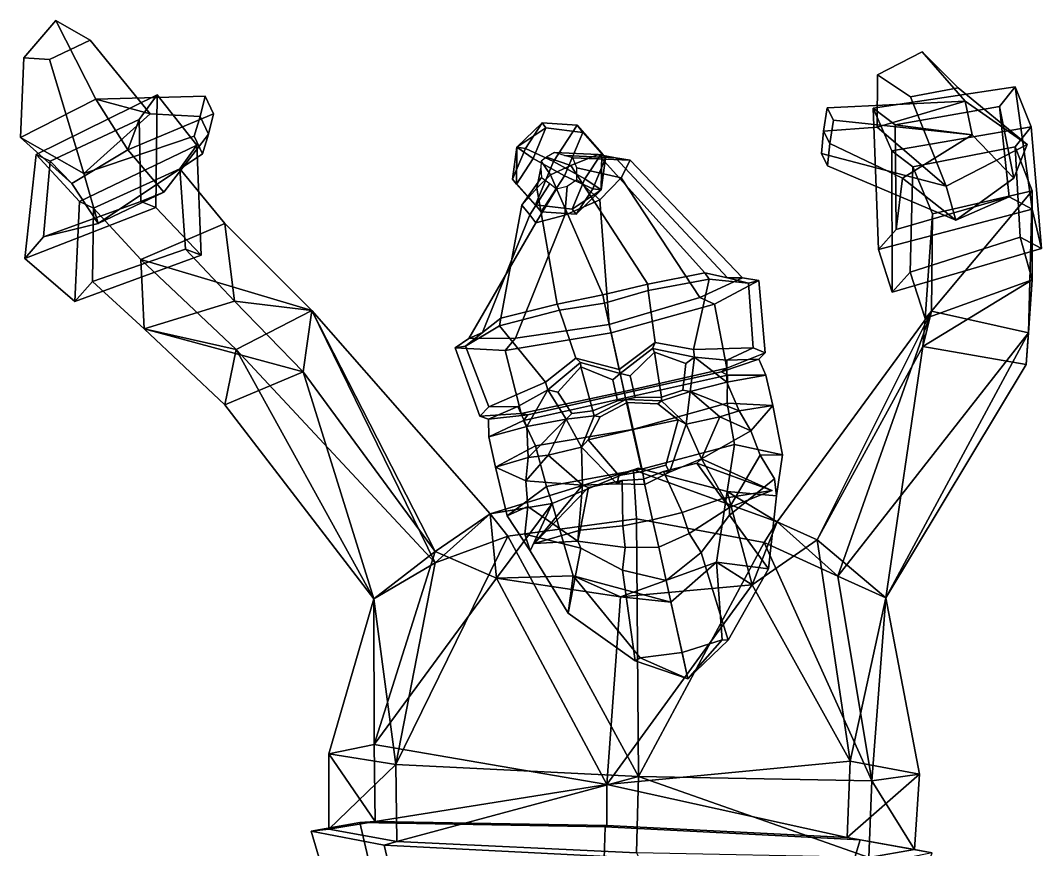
# Model space of a CAD drawing. Extents: x -264 to 172, y -159 to 373.
# Drawn here: x -264.4 to 172.2, y 18.6 to 373.2 of the extents above; entities that cross this region are included whole.
import ezdxf

# ---------------------------------------------------------------- set-up
doc = ezdxf.new("R2010")
doc.units = 0

msp = doc.modelspace()

# ---------------------------------------------------------------- linework, layer by layer
for p in [(56.815311, 172.140625, 96.495132), (-44.716862, 149.588806, 96.495132)]:
    msp.add_point(p)
for points in [[(-262.988861, 357.314117, 125.603943), (-249.267624, 373.249084, 131.37973), (-232.144897, 339.640686, 73.517166), (-264.43988, 323.231781, 76.209099)], [(-251.992416, 356.552887, 146.238831), (-234.571701, 364.801575, 144.60701), (-249.267624, 373.249084, 131.37973), (-262.988861, 357.314117, 125.603943)], [(-234.571701, 364.801575, 144.60701), (-208.974625, 333.31308, 107.807068), (-232.144897, 339.640686, 73.517166), (-249.267624, 373.249084, 131.37973)], [(-251.992416, 356.552887, 146.238831), (-237.3591, 307.7966, 99.682808), (-208.974625, 333.31308, 107.807068), (-234.571701, 364.801575, 144.60701)], [(102.054321, 349.963043, 149.418365), (121.112114, 359.822083, 148.043137), (139.511734, 338.75647, 84.888687), (101.887154, 327.550476, 99.432213)], [(116.250587, 340.503723, 158.538254), (136.565155, 344.440857, 147.624176), (121.112114, 359.822083, 148.043137), (102.054321, 349.963043, 149.418365)], [(136.565155, 344.440857, 147.624176), (166.064438, 320.187531, 101.308578), (139.511734, 338.75647, 84.888687), (121.112114, 359.822083, 148.043137)], [(-251.992416, 356.552887, 146.238831), (-262.988861, 357.314117, 125.603943), (-264.43988, 323.231781, 76.209099), (-237.3591, 307.7966, 99.682808)], [(116.250587, 340.503723, 158.538254), (102.054321, 349.963043, 149.418365), (101.887154, 327.550476, 99.432213), (131.423752, 302.317413, 103.127457)], [(-257.636536, 315.899017, 23.61549), (-206.020447, 341.419067, 47.043209), (-189.069839, 319.932007, 29.709803), (-239.110321, 295.858063, 4.849689)], [(-257.636536, 315.899017, 23.61549), (-251.766342, 313.001343, 32.937126), (-213.684708, 330.861298, 50.927044), (-206.020447, 341.419067, 47.043209)], [(-185.500916, 340.823547, 110.033852), (-181.897614, 333.285553, 100.151688), (-218.446304, 317.901825, 48.815952), (-232.144897, 339.640686, 73.517166)], [(-187.52124, 332.111023, 117.05526), (-185.500916, 340.823547, 110.033852), (-232.144897, 339.640686, 73.517166), (-208.974625, 333.31308, 107.807068)], [(-206.491623, 293.281311, 101.888901), (-206.020447, 341.419067, 47.043209), (-213.684708, 330.861298, 50.927044), (-213.020203, 295.86673, 92.235168)], [(-187.129791, 272.870789, 84.40197), (-189.069839, 319.932007, 29.709803), (-206.020447, 341.419067, 47.043209), (-206.491623, 293.281311, 101.888901)], [(-187.52124, 332.111023, 117.05526), (-184.029984, 324.561523, 107.117134), (-181.897614, 333.285553, 100.151688), (-185.500916, 340.823547, 110.033852)], [(160.975906, 344.870209, 57.646309), (167.740555, 327.713654, 30.134367), (108.236458, 317.42392, 22.717125), (100.218124, 335.664948, 48.259918)], [(160.975906, 344.870209, 57.646309), (100.218124, 335.664948, 48.259918), (109.675812, 328.644257, 55.08292), (154.282028, 336.503906, 61.512226)], [(116.250587, 340.503723, 158.538254), (131.423752, 302.317413, 103.127457), (166.064438, 320.187531, 101.308578), (136.565155, 344.440857, 147.624176)], [(168.166779, 292.559753, 94.554283), (160.975906, 344.870209, 57.646309), (154.282028, 336.503906, 61.512226), (158.349854, 297.747589, 88.841103)], [(172.233124, 275.74472, 65.086075), (167.740555, 327.713654, 30.134367), (160.975906, 344.870209, 57.646309), (168.166779, 292.559753, 94.554283)], [(-264.43988, 323.231781, 76.209099), (-232.144897, 339.640686, 73.517166), (-218.446304, 317.901825, 48.815952), (-242.485855, 303.465912, 48.531384)], [(78.919411, 325.953796, 95.290314), (101.887154, 327.550476, 99.432213), (139.511734, 338.75647, 84.888687), (80.558701, 335.934113, 90.094528)], [(80.558701, 335.934113, 90.094528), (139.511734, 338.75647, 84.888687), (142.557541, 324.347107, 54.985184), (83.219963, 330.615082, 78.601585)], [(160.31398, 305.757507, 69.293777), (154.282028, 336.503906, 61.512226), (109.675812, 328.644257, 55.08292), (142.557541, 324.347107, 54.985184)], [(135.591202, 287.863892, 73.393776), (158.349854, 297.747589, 88.841103), (154.282028, 336.503906, 61.512226), (160.31398, 305.757507, 69.293777)], [(166.064438, 320.187531, 101.308578), (160.31398, 305.757507, 69.293777), (142.557541, 324.347107, 54.985184), (139.511734, 338.75647, 84.888687)], [(-190.206268, 323.725647, 123.621613), (-187.52124, 332.111023, 117.05526), (-208.974625, 333.31308, 107.807068), (-237.3591, 307.7966, 99.682808)], [(-184.029984, 324.561523, 107.117134), (-203.168411, 299.810272, 72.697357), (-218.446304, 317.901825, 48.815952), (-181.897614, 333.285553, 100.151688)], [(-190.206268, 323.725647, 123.621613), (-186.602707, 316.16452, 113.705338), (-184.029984, 324.561523, 107.117134), (-187.52124, 332.111023, 117.05526)], [(78.919411, 325.953796, 95.290314), (80.558701, 335.934113, 90.094528), (83.219963, 330.615082, 78.601585), (81.70565, 320.627106, 83.809311)], [(108.33252, 256.972778, 62.155754), (102.522911, 275.266571, 89.152924), (100.218124, 335.664948, 48.259918), (108.236458, 317.42392, 22.717125)], [(102.522911, 275.266571, 89.152924), (109.999466, 283.773865, 85.380875), (109.675812, 328.644257, 55.08292), (100.218124, 335.664948, 48.259918)], [(-242.485855, 303.465912, 48.531384), (-218.446304, 317.901825, 48.815952), (-213.684708, 330.861298, 50.927044), (-251.766342, 313.001343, 32.937126)], [(-203.168411, 299.810272, 72.697357), (-213.020203, 295.86673, 92.235168), (-213.684708, 330.861298, 50.927044), (-218.446304, 317.901825, 48.815952)], [(-52.101082, 319.026398, -2.305613), (-41.367077, 329.441742, -9.602124), (-48.500427, 318.493011, -17.978239)], [(-39.689602, 327.297119, 5.075948), (-41.367077, 329.441742, -9.602124), (-52.101082, 319.026398, -2.305613)], [(-41.367077, 329.441742, -9.602124), (-26.364664, 328.399872, -14.613497), (-36.452724, 312.916077, -26.459038), (-48.500427, 318.493011, -17.978239)], [(-23.992344, 325.366913, 6.144511), (-26.364664, 328.399872, -14.613497), (-41.367077, 329.441742, -9.602124), (-39.689602, 327.297119, 5.075948)], [(-15.881995, 316.511169, -14.403965), (-23.015345, 305.562439, -22.780081), (-36.452724, 312.916077, -26.459038), (-26.364664, 328.399872, -14.613497)], [(-23.992344, 325.366913, 6.144511), (-14.204518, 314.366547, 0.274106), (-15.881995, 316.511169, -14.403965), (-26.364664, 328.399872, -14.613497)], [(78.067848, 316.338745, 100.531105), (131.423752, 302.317413, 103.127457), (101.887154, 327.550476, 99.432213), (78.919411, 325.953796, 95.290314)], [(81.70565, 320.627106, 83.809311), (83.219963, 330.615082, 78.601585), (142.557541, 324.347107, 54.985184), (112.781212, 305.757507, 58.12254)], [(167.740555, 327.713654, 30.134367), (160.977188, 319.203613, 34.077518), (117.214035, 310.664398, 29.255833), (108.236458, 317.42392, 22.717125)], [(112.781212, 305.757507, 58.12254), (142.557541, 324.347107, 54.985184), (109.675812, 328.644257, 55.08292), (109.999466, 283.773865, 85.380875)], [(172.233124, 275.74472, 65.086075), (163.135498, 280.537262, 59.801414), (160.977188, 319.203613, 34.077518), (167.740555, 327.713654, 30.134367)], [(-237.3591, 307.7966, 99.682808), (-264.43988, 323.231781, 76.209099), (-242.485855, 303.465912, 48.531384), (-231.138794, 286.388306, 69.620163)], [(-190.206268, 323.725647, 123.621613), (-237.3591, 307.7966, 99.682808), (-231.138794, 286.388306, 69.620163), (-186.602707, 316.16452, 113.705338)], [(-186.602707, 316.16452, 113.705338), (-231.138794, 286.388306, 69.620163), (-203.168411, 299.810272, 72.697357), (-184.029984, 324.561523, 107.117134)], [(-45.145466, 314.203766, 11.377964), (-39.689602, 327.297119, 5.075948), (-52.101082, 319.026398, -2.305613)], [(-31.708092, 306.850159, 15.05689), (-23.992344, 325.366913, 6.144511), (-39.689602, 327.297119, 5.075948), (-45.145466, 314.203766, 11.377964)], [(-31.708092, 306.850159, 15.05689), (-19.660383, 301.273193, 6.576122), (-14.204518, 314.366547, 0.274106), (-23.992344, 325.366913, 6.144511)], [(78.067848, 316.338745, 100.531105), (78.919411, 325.953796, 95.290314), (81.70565, 320.627106, 83.809311), (80.748405, 311.003418, 89.005577)], [(-239.110321, 295.858063, 4.849689), (-189.069839, 319.932007, 29.709803), (-196.341827, 309.836151, 33.482651), (-233.177307, 292.886078, 14.31959)], [(-187.129791, 272.870789, 84.40197), (-193.798126, 275.471497, 74.586464), (-196.341827, 309.836151, 33.482651), (-189.069839, 319.932007, 29.709803)], [(-52.278797, 303.255066, 3.00191), (-52.101082, 319.026398, -2.305613), (-53.956272, 305.399689, -11.676162)], [(-52.101082, 319.026398, -2.305613), (-48.500427, 318.493011, -17.978239), (-53.956272, 305.399689, -11.676162)], [(-45.145466, 314.203766, 11.377964), (-52.101082, 319.026398, -2.305613), (-52.278797, 303.255066, 3.00191)], [(80.748405, 311.003418, 89.005577), (81.70565, 320.627106, 83.809311), (112.781212, 305.757507, 58.12254), (135.591202, 287.863892, 73.393776)], [(160.977188, 319.203613, 34.077518), (168.278854, 300.336182, 4.157714), (125.636703, 290.575195, 0.398793), (117.214035, 310.664398, 29.255833)], [(131.423752, 302.317413, 103.127457), (135.591202, 287.863892, 73.393776), (160.31398, 305.757507, 69.293777), (166.064438, 320.187531, 101.308578)], [(168.216843, 262.26358, 28.96736), (168.278854, 300.336182, 4.157714), (160.977188, 319.203613, 34.077518), (163.135498, 280.537262, 59.801414)], [(-241.125641, 253.023071, 50.715534), (-262.534058, 271.426666, 69.967598), (-257.636536, 315.899017, 23.61549), (-239.110321, 295.858063, 4.849689)], [(-262.534058, 271.426666, 69.967598), (-254.50853, 280.752777, 67.836662), (-251.766342, 313.001343, 32.937126), (-257.636536, 315.899017, 23.61549)], [(-53.956272, 305.399689, -11.676162), (-48.500427, 318.493011, -17.978239), (-36.452724, 312.916077, -26.459038), (-44.168472, 294.399292, -17.546629)], [(-41.810032, 312.99707, 4.989349), (-37.822105, 307.168427, 67.064438), (-29.00886, 311.230255, 64.75753), (-39.452904, 314.815186, 4.97869)], [(-39.452904, 314.815186, 4.97869), (-29.00886, 311.230255, 64.75753), (-17.358524, 315.896576, 60.655556), (-36.005135, 316.801544, 4.863035)], [(-36.005135, 316.801544, 4.863035), (-17.358524, 315.896576, 60.655556), (-9.91591, 314.506592, 51.491848), (-31.739347, 315.477783, 4.157709)], [(-31.739347, 315.477783, 4.157709), (-9.91591, 314.506592, 51.491848), (-3.691858, 313.531921, 44.109531), (-28.260607, 314.482086, 3.594986)], [(28.172998, 265.312195, 88.605896), (-17.358524, 315.896576, 60.655556), (-29.00886, 311.230255, 64.75753), (3.792268, 260.425354, 101.565422)], [(-28.260607, 314.482086, 3.594986), (-3.691858, 313.531921, 44.109531), (-7.523397, 305.989319, 36.464851), (-26.558561, 310.265106, 2.765108)], [(-16.059721, 300.739807, -9.096446), (-23.015345, 305.562439, -22.780081), (-15.881995, 316.511169, -14.403965)], [(37.926445, 263.094452, 60.679428), (-9.91591, 314.506592, 51.491848), (-17.358524, 315.896576, 60.655556), (28.172998, 265.312195, 88.605896)], [(-14.204518, 314.366547, 0.274106), (-16.059721, 300.739807, -9.096446), (-15.881995, 316.511169, -14.403965)], [(44.329105, 263.184875, 37.509758), (-3.691858, 313.531921, 44.109531), (-9.91591, 314.506592, 51.491848), (37.926445, 263.094452, 60.679428)], [(78.067848, 316.338745, 100.531105), (80.748405, 311.003418, 89.005577), (135.591202, 287.863892, 73.393776), (131.423752, 302.317413, 103.127457)], [(108.33252, 256.972778, 62.155754), (108.236458, 317.42392, 22.717125), (117.214035, 310.664398, 29.255833), (115.971115, 265.612061, 58.336143)], [(-231.138794, 286.388306, 69.620163), (-242.485855, 303.465912, 48.531384), (-251.766342, 313.001343, 32.937126), (-254.50853, 280.752777, 67.836662)], [(-31.708092, 306.850159, 15.05689), (-45.145466, 314.203766, 11.377964), (-52.278797, 303.255066, 3.00191), (-41.796154, 291.366333, 3.21138)], [(-41.946362, 310.053345, 4.5679), (-41.588787, 306.138245, 3.943142), (-49.955231, 294.233246, 59.247559), (-43.565353, 301.556213, 64.128769)], [(-28.471189, 292.469116, -16.478003), (-44.168472, 294.399292, -17.546629), (-36.452724, 312.916077, -26.459038), (-23.015345, 305.562439, -22.780081)], [(-41.810032, 312.99707, 4.989349), (-41.946362, 310.053345, 4.5679), (-43.565353, 301.556213, 64.128769), (-37.822105, 307.168427, 67.064438)], [(-15.456396, 255.824829, 108.993706), (3.792268, 260.425354, 101.565422), (-29.00886, 311.230255, 64.75753), (-37.822105, 307.168427, 67.064438)], [(-26.558561, 310.265106, 2.765108), (-7.523397, 305.989319, 36.464851), (-16.720072, 296.511444, 31.02894), (-26.545097, 305.260071, 2.019308)], [(-19.660383, 301.273193, 6.576122), (-16.059721, 300.739807, -9.096446), (-14.204518, 314.366547, 0.274106)], [(26.128393, 254.790222, 16.319864), (-7.523397, 305.989319, 36.464851), (-3.691858, 313.531921, 44.109531), (44.329105, 263.184875, 37.509758)], [(125.636703, 290.575195, 0.398793), (122.483734, 245.805054, 28.841644), (115.971115, 265.612061, 58.336143), (117.214035, 310.664398, 29.255833)], [(-233.177307, 292.886078, 14.31959), (-196.341827, 309.836151, 33.482651), (-176.964401, 286.34436, 13.991704), (-212.904465, 270.948669, -5.984382)], [(-176.964401, 286.34436, 13.991704), (-196.341827, 309.836151, 33.482651), (-193.798126, 275.471497, 74.586464), (-172.834885, 253.22876, 55.3391)], [(-41.588787, 306.138245, 3.943142), (-38.016815, 303.489471, 3.123512), (-46.563038, 290.151428, 49.908894), (-49.955231, 294.233246, 59.247559)], [(-15.456396, 255.824829, 108.993706), (-37.822105, 307.168427, 67.064438), (-43.565353, 301.556213, 64.128769), (-34.842697, 251.843933, 101.565422)], [(-31.708092, 306.850159, 15.05689), (-41.796154, 291.366333, 3.21138), (-26.793713, 290.324493, -1.799931), (-19.660383, 301.273193, 6.576122)], [(-12.6546, 243.210632, -2.974265), (-16.720072, 296.511444, 31.02894), (-7.523397, 305.989319, 36.464851), (26.128393, 254.790222, 16.319864)], [(135.591202, 287.863892, 73.393776), (112.781212, 305.757507, 58.12254), (109.999466, 283.773865, 85.380875), (158.349854, 297.747589, 88.841103)], [(-58.999695, 245.949829, 88.605896), (-34.842697, 251.843933, 101.565422), (-43.565353, 301.556213, 64.128769), (-49.955231, 294.233246, 59.247559)], [(-41.796154, 291.366333, 3.21138), (-52.278797, 303.255066, 3.00191), (-53.956272, 305.399689, -11.676162), (-44.168472, 294.399292, -17.546629)], [(-38.016815, 303.489471, 3.123512), (-35.173286, 301.280701, 2.45614), (-44.047264, 286.71228, 42.366402), (-46.563038, 290.151428, 49.908894)], [(-35.173286, 301.280701, 2.45614), (-30.695154, 302.365295, 2.083615), (-31.672338, 289.940277, 35.421749), (-44.047264, 286.71228, 42.366402)], [(-30.695154, 302.365295, 2.083615), (-26.545097, 305.260071, 2.019308), (-16.720072, 296.511444, 31.02894), (-31.672338, 289.940277, 35.421749)], [(-16.059721, 300.739807, -9.096446), (-28.471189, 292.469116, -16.478003), (-23.015345, 305.562439, -22.780081)], [(-231.138794, 286.388306, 69.620163), (-254.50853, 280.752777, 67.836662), (-213.020203, 295.86673, 92.235168), (-203.168411, 299.810272, 72.697357)], [(-26.793713, 290.324493, -1.799931), (-28.471189, 292.469116, -16.478003), (-16.059721, 300.739807, -9.096446)], [(-19.660383, 301.273193, 6.576122), (-26.793713, 290.324493, -1.799931), (-16.059721, 300.739807, -9.096446)], [(168.166779, 292.559753, 94.554283), (158.349854, 297.747589, 88.841103), (109.999466, 283.773865, 85.380875), (102.522911, 275.266571, 89.152924)], [(168.278854, 300.336182, 4.157714), (166.61972, 239.613373, -42.087219), (125.180756, 248.922607, -32.031612)], [(168.278854, 300.336182, 4.157714), (125.180756, 248.922607, -32.031612), (125.636703, 290.575195, 0.398793)], [(168.216843, 262.26358, 28.96736), (166.61972, 239.613373, -42.087219), (168.278854, 300.336182, 4.157714)], [(-262.534058, 271.426666, 69.967598), (-206.491623, 293.281311, 101.888901), (-213.020203, 295.86673, 92.235168), (-254.50853, 280.752777, 67.836662)], [(-241.125641, 253.023071, 50.715534), (-187.129791, 272.870789, 84.40197), (-206.491623, 293.281311, 101.888901), (-262.534058, 271.426666, 69.967598)], [(-241.125641, 253.023071, 50.715534), (-239.110321, 295.858063, 4.849689), (-233.177307, 292.886078, 14.31959), (-233.687668, 261.654022, 48.754471)], [(-211.580292, 241.375183, 28.493181), (-233.687668, 261.654022, 48.754471), (-233.177307, 292.886078, 14.31959), (-212.904465, 270.948669, -5.984382)], [(-66.897148, 239.811584, 60.679428), (-58.999695, 245.949829, 88.605896), (-49.955231, 294.233246, 59.247559), (-46.563038, 290.151428, 49.908894)], [(-12.6546, 243.210632, -2.974265), (-52.692936, 237.282837, 16.319864), (-31.672338, 289.940277, 35.421749), (-16.720072, 296.511444, 31.02894)], [(-41.796154, 291.366333, 3.21138), (-44.168472, 294.399292, -17.546629), (-28.471189, 292.469116, -16.478003), (-26.793713, 290.324493, -1.799931)], [(-72.736031, 237.182953, 37.509758), (-66.897148, 239.811584, 60.679428), (-46.563038, 290.151428, 49.908894), (-44.047264, 286.71228, 42.366402)], [(-52.692936, 237.282837, 16.319864), (-72.736031, 237.182953, 37.509758), (-44.047264, 286.71228, 42.366402), (-31.672338, 289.940277, 35.421749)], [(172.233124, 275.74472, 65.086075), (168.166779, 292.559753, 94.554283), (102.522911, 275.266571, 89.152924), (108.33252, 256.972778, 62.155754)], [(122.483734, 245.805054, 28.841644), (125.636703, 290.575195, 0.398793), (125.180756, 248.922607, -32.031612)], [(-212.904465, 270.948669, -5.984382), (-176.964401, 286.34436, 13.991704), (-139.847809, 249.195221, 3.787385)], [(-172.834885, 253.22876, 55.3391), (-139.847809, 249.195221, 3.787385), (-176.964401, 286.34436, 13.991704)], [(172.233124, 275.74472, 65.086075), (108.33252, 256.972778, 62.155754), (115.971115, 265.612061, 58.336143), (163.135498, 280.537262, 59.801414)], [(122.483734, 245.805054, 28.841644), (168.216843, 262.26358, 28.96736), (163.135498, 280.537262, 59.801414), (115.971115, 265.612061, 58.336143)], [(-241.125641, 253.023071, 50.715534), (-233.687668, 261.654022, 48.754471), (-193.798126, 275.471497, 74.586464), (-187.129791, 272.870789, 84.40197)], [(-172.834885, 253.22876, 55.3391), (-193.798126, 275.471497, 74.586464), (-233.687668, 261.654022, 48.754471), (-211.580292, 241.375183, 28.493181)], [(-212.904465, 270.948669, -5.984382), (-139.847809, 249.195221, 3.787385), (-172.163101, 232.443787, -15.638888)], [(-211.580292, 241.375183, 28.493181), (-212.904465, 270.948669, -5.984382), (-172.163101, 232.443787, -15.638888)], [(3.993177, 257.728363, 106.255333), (30.051653, 262.583771, 92.966484), (28.172998, 265.312195, 88.605896), (3.792268, 260.425354, 101.565422)], [(6.937083, 235.466888, 108.592934), (23.375555, 232.522949, 96.802124), (30.051653, 262.583771, 92.966484), (3.993177, 257.728363, 106.255333)], [(23.375555, 232.522949, 96.802124), (48.932758, 233.150146, 77.739914), (46.930523, 260.829163, 61.73048), (30.051653, 262.583771, 92.966484)], [(51.29533, 262.050049, 35.851646), (32.422161, 251.952454, 12.511163), (26.128393, 254.790222, 16.319864), (44.329105, 263.184875, 37.509758)], [(30.051653, 262.583771, 92.966484), (46.930523, 260.829163, 61.73048), (37.926445, 263.094452, 60.679428), (28.172998, 265.312195, 88.605896)], [(54.08337, 231.053284, 40.018829), (37.58408, 224.583466, 13.866787), (32.422161, 251.952454, 12.511163), (51.29533, 262.050049, 35.851646)], [(46.930523, 260.829163, 61.73048), (51.29533, 262.050049, 35.851646), (44.329105, 263.184875, 37.509758), (37.926445, 263.094452, 60.679428)], [(48.932758, 233.150146, 77.739914), (54.08337, 231.053284, 40.018829), (51.29533, 262.050049, 35.851646), (46.930523, 260.829163, 61.73048)], [(168.216843, 262.26358, 28.96736), (121.422279, 233.726318, 18.64999), (165.699509, 226.036163, 0.903835)], [(168.216843, 262.26358, 28.96736), (122.483734, 245.805054, 28.841644), (121.422279, 233.726318, 18.64999)], [(168.216843, 262.26358, 28.96736), (165.699509, 226.036163, 0.903835), (166.61972, 239.613373, -42.087219)], [(-14.667708, 252.274017, 112.282356), (3.993177, 257.728363, 106.255333), (3.792268, 260.425354, 101.565422), (-15.456396, 255.824829, 108.993706)], [(-8.390501, 224.012939, 112.074959), (6.937083, 235.466888, 108.592934), (3.993177, 257.728363, 106.255333), (-14.667708, 252.274017, 112.282356)], [(-14.667708, 252.274017, 112.282356), (-15.456396, 255.824829, 108.993706), (-34.842697, 251.843933, 101.565422), (-33.882954, 249.315491, 106.255333)], [(32.422161, 251.952454, 12.511163), (-11.870606, 239.680969, -7.526244), (-12.6546, 243.210632, -2.974265), (26.128393, 254.790222, 16.319864)], [(-211.580292, 241.375183, 28.493181), (-143.475113, 222.888062, 45.623417), (-172.834885, 253.22876, 55.3391)], [(-172.834885, 253.22876, 55.3391), (-143.475113, 222.888062, 45.623417), (-139.847809, 249.195221, 3.787385)], [(-87.062393, 141.250061, -32.363079), (-172.163101, 232.443787, -15.638888), (-139.847809, 249.195221, 3.787385)], [(-87.033012, 146.051025, 44.971115), (-139.847809, 249.195221, 3.787385), (-143.475113, 222.888062, 45.623417)], [(-87.033012, 146.051025, 44.971115), (-63.519073, 162.280884, 0.23338), (-139.847809, 249.195221, 3.787385)], [(-87.062393, 141.250061, -32.363079), (-139.847809, 249.195221, 3.787385), (-63.519073, 162.280884, 0.23338)], [(-33.882954, 249.315491, 106.255333), (-34.842697, 251.843933, 101.565422), (-58.999695, 245.949829, 88.605896), (-59.546631, 242.682648, 92.966484)], [(-26.906738, 228.776794, 108.592934), (-33.882954, 249.315491, 106.255333), (-59.546631, 242.682648, 92.966484), (-39.920929, 218.463867, 96.802116)], [(-8.390501, 224.012939, 112.074959), (-14.667708, 252.274017, 112.282356), (-33.882954, 249.315491, 106.255333), (-26.906738, 228.776794, 108.592934)], [(37.58408, 224.583466, 13.866787), (-6.287687, 214.545715, -5.901319), (-11.870606, 239.680969, -7.526244), (32.422161, 251.952454, 12.511163)], [(76.233704, 151.091675, 49.799374), (125.180756, 248.922607, -32.031612), (59.146637, 158.738342, 5.25174)], [(85.088982, 135.543701, -23.907381), (59.146637, 158.738342, 5.25174), (125.180756, 248.922607, -32.031612)], [(76.233704, 151.091675, 49.799374), (121.422279, 233.726318, 18.64999), (125.180756, 248.922607, -32.031612)], [(85.088982, 135.543701, -23.907381), (125.180756, 248.922607, -32.031612), (166.61972, 239.613373, -42.087219)], [(122.483734, 245.805054, 28.841644), (125.180756, 248.922607, -32.031612), (121.422279, 233.726318, 18.64999)], [(-59.546631, 242.682648, 92.966484), (-58.999695, 245.949829, 88.605896), (-66.897148, 239.811584, 60.679428), (-74.095558, 233.947449, 61.73048)], [(-211.580292, 241.375183, 28.493181), (-177.081131, 208.904053, 19.228786), (-143.475113, 222.888062, 45.623417)], [(-211.580292, 241.375183, 28.493181), (-172.163101, 232.443787, -15.638888), (-177.081131, 208.904053, 19.228786)], [(-39.920929, 218.463867, 96.802116), (-59.546631, 242.682648, 92.966484), (-74.095558, 233.947449, 61.73048), (-64.191765, 208.023499, 77.739914)], [(-57.193539, 232.047485, 12.511164), (-52.692936, 237.282837, 16.319864), (-12.6546, 243.210632, -2.974265), (-11.870606, 239.680969, -7.526244)], [(-74.095558, 233.947449, 61.73048), (-66.897148, 239.811584, 60.679428), (-72.736031, 237.182953, 37.509758), (-78.566795, 233.20575, 35.851646)], [(-78.566795, 233.20575, 35.851646), (-72.736031, 237.182953, 37.509758), (-52.692936, 237.282837, 16.319864), (-57.193539, 232.047485, 12.511164)], [(-50.283569, 205.066742, 13.866788), (-57.193539, 232.047485, 12.511164), (-11.870606, 239.680969, -7.526244), (-6.287687, 214.545715, -5.901319)], [(105.647591, 126.247314, 14.002977), (85.088982, 135.543701, -23.907381), (166.61972, 239.613373, -42.087219)], [(165.699509, 226.036163, 0.903835), (105.647591, 126.247314, 14.002977), (166.61972, 239.613373, -42.087219)], [(-177.081131, 208.904053, 19.228786), (-172.163101, 232.443787, -15.638888), (-113.361687, 125.911316, 4.245216)], [(-113.361687, 125.911316, 4.245216), (-172.163101, 232.443787, -15.638888), (-87.062393, 141.250061, -32.363079)], [(-64.191765, 208.023499, 77.739914), (-74.095558, 233.947449, 61.73048), (-78.566795, 233.20575, 35.851646), (-67.970375, 203.943329, 40.018829)], [(-67.970375, 203.943329, 40.018829), (-78.566795, 233.20575, 35.851646), (-57.193539, 232.047485, 12.511164), (-50.283569, 205.066742, 13.866788)], [(-8.390501, 224.012939, 112.074959), (-7.982511, 222.176086, 109.102097), (5.885889, 232.964874, 107.094673), (6.937083, 235.466888, 108.592934)], [(6.767289, 231.33429, 104.268639), (5.885889, 232.964874, 107.094673), (-7.982511, 222.176086, 109.102097), (-3.646766, 221.279541, 106.276031)], [(6.937083, 235.466888, 108.592934), (5.885889, 232.964874, 107.094673), (23.804676, 229.240997, 94.976685), (23.375555, 232.522949, 96.802124)], [(6.767289, 231.33429, 104.268639), (20.041019, 226.544434, 92.15062), (23.804676, 229.240997, 94.976685), (5.885889, 232.964874, 107.094673)], [(37.632515, 227.919556, 78.249641), (48.932758, 233.150146, 77.739914), (23.375555, 232.522949, 96.802124), (23.804676, 229.240997, 94.976685)], [(48.932758, 233.150146, 77.739914), (37.632515, 227.919556, 78.249641), (51.293114, 228.370728, 41.26128), (54.08337, 231.053284, 40.018829)], [(105.647591, 126.247314, 14.002977), (121.422279, 233.726318, 18.64999), (76.233704, 151.091675, 49.799374)], [(165.699509, 226.036163, 0.903835), (121.422279, 233.726318, 18.64999), (105.647591, 126.247314, 14.002977)], [(-26.906738, 228.776794, 108.592934), (-39.920929, 218.463867, 96.802116), (-38.920311, 215.308838, 94.976685), (-24.895187, 226.955078, 107.094673)], [(-8.390501, 224.012939, 112.074959), (-26.906738, 228.776794, 108.592934), (-24.895187, 226.955078, 107.094673), (-7.982511, 222.176086, 109.102097)], [(-3.646766, 221.279541, 106.276031), (-1.585876, 212.001038, 107.318275), (9.690365, 212.100189, 102.009949), (6.767289, 231.33429, 104.268639)], [(9.690365, 212.100189, 102.009949), (18.809223, 215.145935, 95.723228), (20.041019, 226.544434, 92.15062), (6.767289, 231.33429, 104.268639)], [(18.809223, 215.145935, 95.723228), (22.020042, 214.537872, 98.549278), (23.804676, 229.240997, 94.976685), (20.041019, 226.544434, 92.15062)], [(22.020042, 214.537872, 98.549278), (37.683643, 218.591248, 78.655991), (23.804676, 229.240997, 94.976685)], [(37.683643, 218.591248, 78.655991), (37.632515, 227.919556, 78.249641), (23.804676, 229.240997, 94.976685)], [(54.08337, 231.053284, 40.018829), (51.293114, 228.370728, 41.26128), (35.300697, 222.936707, 14.896183), (37.58408, 224.583466, 13.866787)], [(54.36887, 221.461273, 42.462151), (37.969044, 221.587677, 12.672509), (35.300697, 222.936707, 14.896183), (51.293114, 228.370728, 41.26128)], [(37.632515, 227.919556, 78.249641), (37.683643, 218.591248, 78.655991), (54.36887, 221.461273, 42.462151), (51.293114, 228.370728, 41.26128)], [(-177.081131, 208.904053, 19.228786), (-113.361687, 125.911316, 4.245216), (-143.475113, 222.888062, 45.623417)], [(-113.361687, 125.911316, 4.245216), (-87.033012, 146.051025, 44.971115), (-143.475113, 222.888062, 45.623417)], [(-24.736942, 225.048828, 104.469688), (-24.895187, 226.955078, 107.094673), (-38.920311, 215.308838, 94.976685), (-34.575485, 214.290894, 94.654114)], [(-19.632277, 206.214478, 102.64016), (-24.736942, 225.048828, 104.469688), (-34.575485, 214.290894, 94.654114), (-28.708158, 205.155945, 97.547935)], [(-24.736942, 225.048828, 104.469688), (-11.062791, 219.510132, 106.095718), (-7.982511, 222.176086, 109.102097), (-24.895187, 226.955078, 107.094673)], [(-11.062791, 219.510132, 106.095718), (-24.736942, 225.048828, 104.469688), (-19.632277, 206.214478, 102.64016), (-9.085889, 210.609802, 106.939919)], [(37.58408, 224.583466, 13.866787), (35.300697, 222.936707, 14.896183), (-6.124316, 213.810181, -2.275021), (-6.287687, 214.545715, -5.901319)], [(37.969044, 221.587677, 12.672509), (-5.681437, 211.816254, -2.405132), (-6.124316, 213.810181, -2.275021), (35.300697, 222.936707, 14.896183)], [(-51.73978, 208.068665, 78.249641), (-38.920311, 215.308838, 94.976685), (-39.920929, 218.463867, 96.802116), (-64.191765, 208.023499, 77.739914)], [(-9.085889, 210.609802, 106.939919), (-5.532476, 211.145599, 110.144318), (-7.982511, 222.176086, 109.102097), (-11.062791, 219.510132, 106.095718)], [(-1.585876, 212.001038, 107.318275), (-3.646766, 221.279541, 106.276031), (-7.982511, 222.176086, 109.102097), (-5.532476, 211.145599, 110.144318)], [(37.825851, 209.57373, 11.188781), (-2.67265, 198.270203, -0.945824), (-5.681437, 211.816254, -2.405132), (37.969044, 221.587677, 12.672509)], [(42.907623, 206.333191, 78.504814), (37.683643, 218.591248, 78.655991), (22.020042, 214.537872, 98.549278)], [(37.683643, 218.591248, 78.655991), (42.907623, 206.333191, 78.504814), (57.250988, 208.585938, 44.641083), (54.36887, 221.461273, 42.462151)], [(57.250988, 208.585938, 44.641083), (37.825851, 209.57373, 11.188781), (37.969044, 221.587677, 12.672509), (54.36887, 221.461273, 42.462151)], [(-47.837013, 199.595825, 78.655991), (-38.920311, 215.308838, 94.976685), (-51.73978, 208.068665, 78.249641)], [(-50.283569, 205.066742, 13.866788), (-6.287687, 214.545715, -5.901319), (-6.124316, 213.810181, -2.275021), (-47.51775, 204.541504, 14.896184)], [(-31.079002, 202.743774, 98.549278), (-38.920311, 215.308838, 94.976685), (-47.837013, 199.595825, 78.655991)], [(-28.708158, 205.155945, 97.547935), (-34.575485, 214.290894, 94.654114), (-38.920311, 215.308838, 94.976685), (-31.079002, 202.743774, 98.549278)], [(9.690365, 212.100189, 102.009949), (9.771171, 210.505096, 104.835991), (22.020042, 214.537872, 98.549278), (18.809223, 215.145935, 95.723228)], [(20.319714, 200.636536, 104.760262), (22.020042, 214.537872, 98.549278), (9.771171, 210.505096, 104.835991)], [(34.636623, 203.659424, 101.72583), (22.020042, 214.537872, 98.549278), (20.319714, 200.636536, 104.760262)], [(34.636623, 203.659424, 101.72583), (42.907623, 206.333191, 78.504814), (22.020042, 214.537872, 98.549278)], [(-49.364094, 202.189697, 12.672509), (-47.51775, 204.541504, 14.896184), (-6.124316, 213.810181, -2.275021), (-5.681437, 211.816254, -2.405132)], [(-44.148335, 191.366028, 11.188781), (-49.364094, 202.189697, 12.672509), (-5.681437, 211.816254, -2.405132), (-2.67265, 198.270203, -0.945824)], [(-2.417369, 198.3125, 128.666168), (-4.979638, 209.848267, 124.536148), (-16.557552, 203.758667, 121.01963), (-21.608517, 193.863708, 122.216965)], [(-19.632277, 206.214478, 102.64016), (-19.125948, 204.086609, 104.835991), (-5.532476, 211.145599, 110.144318), (-9.085889, 210.609802, 106.939919)], [(-4.979638, 209.848267, 124.536148), (-5.532476, 211.145599, 110.144318), (-19.125948, 204.086609, 104.835991), (-16.557552, 203.758667, 121.01963)], [(9.690365, 212.100189, 102.009949), (-1.585876, 212.001038, 107.318275), (-5.532476, 211.145599, 110.144318), (9.771171, 210.505096, 104.835991)], [(-4.979638, 209.848267, 124.536148), (8.087578, 209.232727, 121.01963), (9.771171, 210.505096, 104.835991), (-5.532476, 211.145599, 110.144318)], [(-2.417369, 198.3125, 128.666168), (16.852568, 202.406494, 122.216965), (8.087578, 209.232727, 121.01963), (-4.979638, 209.848267, 124.536148)], [(16.852568, 202.406494, 122.216965), (20.319714, 200.636536, 104.760262), (9.771171, 210.505096, 104.835991), (8.087578, 209.232727, 121.01963)], [(-64.191765, 208.023499, 77.739914), (-67.970375, 203.943329, 40.018829), (-64.306831, 202.694214, 41.26128), (-51.73978, 208.068665, 78.249641)], [(-51.73978, 208.068665, 78.249641), (-64.306831, 202.694214, 41.26128), (-64.168312, 195.132385, 42.462151), (-47.837013, 199.595825, 78.655991)], [(-19.632277, 206.214478, 102.64016), (-28.708158, 205.155945, 97.547935), (-31.079002, 202.743774, 98.549278), (-19.125948, 204.086609, 104.835991)], [(40.952271, 191.842102, 14.099627), (1.09154, 181.32312, 3.485336), (-2.67265, 198.270203, -0.945824), (37.825851, 209.57373, 11.188781)], [(47.965714, 197.701202, 77.948036), (42.907623, 206.333191, 78.504814), (34.636623, 203.659424, 101.72583)], [(61.498642, 187.44989, 46.003769), (40.952271, 191.842102, 14.099627), (37.825851, 209.57373, 11.188781), (57.250988, 208.585938, 44.641083)], [(42.907623, 206.333191, 78.504814), (47.965714, 197.701202, 77.948036), (57.250988, 208.585938, 44.641083)], [(51.903194, 187.379517, 78.12674), (61.498642, 187.44989, 46.003769), (57.250988, 208.585938, 44.641083), (47.965714, 197.701202, 77.948036)], [(-67.970375, 203.943329, 40.018829), (-50.283569, 205.066742, 13.866788), (-47.51775, 204.541504, 14.896184), (-64.306831, 202.694214, 41.26128)], [(-64.168312, 195.132385, 42.462151), (-64.306831, 202.694214, 41.26128), (-47.51775, 204.541504, 14.896184), (-49.364094, 202.189697, 12.672509)], [(-61.328724, 182.24762, 44.641083), (-64.168312, 195.132385, 42.462151), (-49.364094, 202.189697, 12.672509), (-44.148335, 191.366028, 11.188781)], [(-47.380394, 186.27887, 78.504814), (-31.079002, 202.743774, 98.549278), (-47.837013, 199.595825, 78.655991)], [(-38.755207, 187.358032, 101.72583), (-31.079002, 202.743774, 98.549278), (-47.380394, 186.27887, 78.504814)], [(-38.755207, 187.358032, 101.72583), (-24.504799, 190.680328, 104.760262), (-31.079002, 202.743774, 98.549278)], [(-24.504799, 190.680328, 104.760262), (-19.125948, 204.086609, 104.835991), (-31.079002, 202.743774, 98.549278)], [(-21.608517, 193.863708, 122.216965), (-16.557552, 203.758667, 121.01963), (-19.125948, 204.086609, 104.835991), (-24.504799, 190.680328, 104.760262)], [(1.583404, 180.300293, 122.611298), (11.500761, 183.037292, 117.381271), (16.852568, 202.406494, 122.216965), (-2.417369, 198.3125, 128.666168)], [(11.500761, 183.037292, 117.381271), (13.131368, 179.999847, 104.511543), (20.319714, 200.636536, 104.760262), (16.852568, 202.406494, 122.216965)], [(26.842335, 185.729492, 98.608398), (34.636623, 203.659424, 101.72583), (20.319714, 200.636536, 104.760262)], [(26.842335, 185.729492, 98.608398), (47.965714, 197.701202, 77.948036), (34.636623, 203.659424, 101.72583)], [(-47.837013, 199.595825, 78.655991), (-64.168312, 195.132385, 42.462151), (-61.328724, 182.24762, 44.641083), (-47.380394, 186.27887, 78.504814)], [(-39.474197, 173.97821, 14.099627), (-44.148335, 191.366028, 11.188781), (-2.67265, 198.270203, -0.945824), (1.09154, 181.32312, 3.485336)], [(1.583404, 180.300293, 122.611298), (-2.417369, 198.3125, 128.666168), (-21.608517, 193.863708, 122.216965), (-8.560094, 178.581482, 117.381271)], [(13.131368, 179.999847, 104.511543), (26.842335, 185.729492, 98.608398), (20.319714, 200.636536, 104.760262)], [(51.903194, 187.379517, 78.12674), (47.965714, 197.701202, 77.948036), (26.842335, 185.729492, 98.608398), (38.730602, 164.987793, 104.917755)], [(-8.560094, 178.581482, 117.381271), (-21.608517, 193.863708, 122.216965), (-24.504799, 190.680328, 104.760262), (-9.255961, 175.027283, 104.511543)], [(-56.229126, 161.300781, 46.003773), (-61.328724, 182.24762, 44.641083), (-44.148335, 191.366028, 11.188781), (-39.474197, 173.97821, 14.099627)], [(-24.103283, 174.413696, 98.608406), (-24.504799, 190.680328, 104.760262), (-38.755207, 187.358032, 101.72583)], [(-9.255961, 175.027283, 104.511543), (-24.504799, 190.680328, 104.760262), (-24.103283, 174.413696, 98.608406)], [(37.715561, 171.786682, 32.612549), (-0.218278, 181.733765, 8.846025), (1.09154, 181.32312, 3.485336), (40.952271, 191.842102, 14.099627)], [(58.922569, 169.861206, 50.112885), (37.715561, 171.786682, 32.612549), (40.952271, 191.842102, 14.099627), (61.498642, 187.44989, 46.003769)], [(-47.380394, 186.27887, 78.504814), (-61.328724, 182.24762, 44.641083), (-48.308563, 176.317261, 77.948036)], [(-48.308563, 176.317261, 77.948036), (-38.755207, 187.358032, 101.72583), (-47.380394, 186.27887, 78.504814)], [(-24.103283, 174.413696, 98.608406), (-38.755207, 187.358032, 101.72583), (-48.308563, 176.317261, 77.948036)], [(24.840475, 183.82959, 112.608627), (26.842335, 185.729492, 98.608398), (13.131368, 179.999847, 104.511543), (10.549635, 180.386719, 112.725739)], [(10.549635, 180.386719, 112.725739), (18.531313, 162.719299, 123.670204), (35.836475, 168.807739, 115.00264), (24.840475, 183.82959, 112.608627)], [(24.840475, 183.82959, 112.608627), (56.815311, 172.140625, 96.495132), (26.842335, 185.729492, 98.608398)], [(35.836475, 168.807739, 115.00264), (56.815311, 172.140625, 96.495132), (24.840475, 183.82959, 112.608627)], [(56.815311, 172.140625, 96.495132), (38.730602, 164.987793, 104.917755), (26.842335, 185.729492, 98.608398)], [(51.903194, 187.379517, 78.12674), (38.730602, 164.987793, 104.917755), (38.76226, 161.69458, 95.90657), (57.978939, 177.196594, 81.29702)], [(58.922569, 169.861206, 50.112885), (61.498642, 187.44989, 46.003769), (51.903194, 187.379517, 78.12674), (57.978939, 177.196594, 81.29702)], [(-2.324984, 180.977417, 4.995803), (-63.519073, 162.280884, 0.23338), (-37.038605, 166.665649, 30.95746), (-0.218278, 181.733765, 8.846025)], [(-2.324984, 180.977417, 4.995803), (-0.983255, 160.106445, -46.130695), (-56.006145, 152.701385, -39.000061), (-63.519073, 162.280884, 0.23338)], [(-47.506168, 165.299194, 78.12674), (-48.308563, 176.317261, 77.948036), (-61.328724, 182.24762, 44.641083), (-56.229126, 161.300781, 46.003773)], [(-37.038605, 166.665649, 30.95746), (-39.474197, 173.97821, 14.099627), (1.09154, 181.32312, 3.485336), (-0.218278, 181.733765, 8.846025)], [(1.583404, 180.300293, 122.611298), (-8.560094, 178.581482, 117.381271), (-9.255961, 175.027283, 104.511543), (2.542087, 174.792542, 110.43103)], [(-0.218278, 181.733765, 8.846025), (37.715561, 171.786682, 32.612549), (59.146637, 158.738342, 5.25174), (-2.324984, 180.977417, 4.995803)], [(-2.324984, 180.977417, 4.995803), (59.146637, 158.738342, 5.25174), (53.612568, 149.985474, -34.111378), (-0.983255, 160.106445, -46.130695)], [(1.583404, 180.300293, 122.611298), (2.542087, 174.792542, 110.43103), (13.131368, 179.999847, 104.511543), (11.500761, 183.037292, 117.381271)], [(18.531313, 162.719299, 123.670204), (10.549635, 180.386719, 112.725739), (2.041036, 177.04834, 115.474304), (5.893512, 159.703827, 124.353912)], [(2.041036, 177.04834, 115.474304), (10.549635, 180.386719, 112.725739), (13.131368, 179.999847, 104.511543), (2.542087, 174.792542, 110.43103)], [(-47.506168, 165.299194, 78.12674), (-26.092819, 150.589539, 104.917755), (-24.103283, 174.413696, 98.608406), (-48.308563, 176.317261, 77.948036)], [(-7.080772, 176.470734, 112.725739), (-21.485348, 173.539917, 112.608627), (-25.087976, 155.275513, 115.00264), (-6.832529, 157.085632, 123.670204)], [(-21.485348, 173.539917, 112.608627), (-7.080772, 176.470734, 112.725739), (-9.255961, 175.027283, 104.511543), (-24.103283, 174.413696, 98.608406)], [(2.041036, 177.04834, 115.474304), (2.542087, 174.792542, 110.43103), (-9.255961, 175.027283, 104.511543), (-7.080772, 176.470734, 112.725739)], [(-6.832529, 157.085632, 123.670204), (5.893512, 159.703827, 124.353912), (2.041036, 177.04834, 115.474304), (-7.080772, 176.470734, 112.725739)], [(38.76226, 161.69458, 95.90657), (55.512745, 138.733826, 66.107315), (58.922569, 169.861206, 50.112885), (57.978939, 177.196594, 81.29702)], [(-46.44923, 146.456543, 50.112885), (-56.229126, 161.300781, 46.003773), (-39.474197, 173.97821, 14.099627), (-37.038605, 166.665649, 30.95746)], [(-21.485348, 173.539917, 112.608627), (-24.103283, 174.413696, 98.608406), (-44.716862, 149.588806, 96.495132)], [(-44.716862, 149.588806, 96.495132), (-24.103283, 174.413696, 98.608406), (-26.092819, 150.589539, 104.917755)], [(-25.087976, 155.275513, 115.00264), (-21.485348, 173.539917, 112.608627), (-44.716862, 149.588806, 96.495132)], [(55.512745, 138.733826, 66.107315), (33.230061, 141.521515, 60.839832), (37.715561, 171.786682, 32.612549), (58.922569, 169.861206, 50.112885)], [(48.475937, 131.792267, 61.708347), (37.715561, 171.786682, 32.612549), (33.230061, 141.521515, 60.839832)], [(38.730602, 164.987793, 104.917755), (56.815311, 172.140625, 96.495132), (35.836475, 168.807739, 115.00264)], [(59.146637, 158.738342, 5.25174), (37.715561, 171.786682, 32.612549), (48.475937, 131.792267, 61.708347)], [(-63.519073, 162.280884, 0.23338), (-60.859634, 134.72644, 56.426826), (-37.038605, 166.665649, 30.95746)], [(-60.859634, 134.72644, 56.426826), (-28.125923, 135.687866, 58.954414), (-37.038605, 166.665649, 30.95746)], [(-30.182449, 119.699646, 66.107315), (-46.44923, 146.456543, 50.112885), (-37.038605, 166.665649, 30.95746), (-28.125923, 135.687866, 58.954414)], [(18.531313, 162.719299, 123.670204), (21.525429, 153.858673, 113.76458), (38.730602, 164.987793, 104.917755), (35.836475, 168.807739, 115.00264)], [(-87.062393, 141.250061, -32.363079), (-63.519073, 162.280884, 0.23338), (-56.006145, 152.701385, -39.000061)], [(-87.033012, 146.051025, 44.971115), (-60.859634, 134.72644, 56.426826), (-63.519073, 162.280884, 0.23338)], [(-46.44923, 146.456543, 50.112885), (-48.699718, 153.501648, 81.297028), (-47.506168, 165.299194, 78.12674), (-56.229126, 161.300781, 46.003773)], [(-47.506168, 165.299194, 78.12674), (-48.699718, 153.501648, 81.297028), (-24.727331, 147.59259, 95.90657), (-26.092819, 150.589539, 104.917755)], [(5.893512, 159.703827, 124.353912), (8.509003, 147.928436, 119.235947), (21.525429, 153.858673, 113.76458), (18.531313, 162.719299, 123.670204)], [(26.616339, 145.614929, 115.812431), (38.76226, 161.69458, 95.90657), (38.730602, 164.987793, 104.917755), (21.525429, 153.858673, 113.76458)], [(38.17873, 108.248505, 97.85923), (55.512745, 138.733826, 66.107315), (38.76226, 161.69458, 95.90657), (26.616339, 145.614929, 115.812431)], [(-0.071987, 49.924225, -101.663589), (-56.006145, 152.701385, -39.000061), (-0.983255, 160.106445, -46.130695)], [(5.893512, 159.703827, 124.353912), (-6.832529, 157.085632, 123.670204), (-5.794009, 147.790619, 113.76458), (8.509003, 147.928436, 119.235947)], [(-0.071987, 49.924225, -101.663589), (-0.983255, 160.106445, -46.130695), (53.612568, 149.985474, -34.111378)], [(76.233704, 151.091675, 49.799374), (59.146637, 158.738342, 5.25174), (48.475937, 131.792267, 61.708347)], [(85.088982, 135.543701, -23.907381), (53.612568, 149.985474, -34.111378), (59.146637, 158.738342, 5.25174)], [(-24.727331, 147.59259, 95.90657), (-48.699718, 153.501648, 81.297028), (-46.44923, 146.456543, 50.112885), (-30.182449, 119.699646, 66.107315)], [(-26.092819, 150.589539, 104.917755), (-25.087976, 155.275513, 115.00264), (-44.716862, 149.588806, 96.495132)], [(-6.832529, 157.085632, 123.670204), (-25.087976, 155.275513, 115.00264), (-26.092819, 150.589539, 104.917755), (-5.794009, 147.790619, 113.76458)], [(11.659592, 133.743927, 122.178642), (26.616339, 145.614929, 115.812431), (21.525429, 153.858673, 113.76458), (8.509003, 147.928436, 119.235947)], [(-103.9478, 54.996155, -73.702057), (-56.006145, 152.701385, -39.000061), (-0.071987, 49.924225, -101.663589)], [(-103.9478, 54.996155, -73.702057), (-87.062393, 141.250061, -32.363079), (-56.006145, 152.701385, -39.000061)], [(-6.916268, 138.166809, 115.812431), (-5.794009, 147.790619, 113.76458), (-26.092819, 150.589539, 104.917755), (-24.727331, 147.59259, 95.90657)], [(99.656021, 47.975296, -61.064526), (-0.071987, 49.924225, -101.663589), (53.612568, 149.985474, -34.111378)], [(90.395073, 56.499954, 92.874802), (76.233704, 151.091675, 49.799374), (48.475937, 131.792267, 61.708347)], [(99.656021, 47.975296, -61.064526), (53.612568, 149.985474, -34.111378), (85.088982, 135.543701, -23.907381)], [(90.395073, 56.499954, 92.874802), (105.647591, 126.247314, 14.002977), (76.233704, 151.091675, 49.799374)], [(-113.208748, 63.520813, 80.237267), (-87.033012, 146.051025, 44.971115), (-113.361687, 125.911316, 4.245216)], [(-113.208748, 63.520813, 80.237267), (-60.859634, 134.72644, 56.426826), (-87.033012, 146.051025, 44.971115)], [(-1.572578, 99.419128, 97.85923), (-6.916268, 138.166809, 115.812431), (-24.727331, 147.59259, 95.90657), (-30.182449, 119.699646, 66.107315)], [(11.659592, 133.743927, 122.178642), (8.509003, 147.928436, 119.235947), (-5.794009, 147.790619, 113.76458), (-6.916268, 138.166809, 115.812431)], [(21.017179, 91.614441, 101.101166), (38.17873, 108.248505, 97.85923), (26.616339, 145.614929, 115.812431), (11.659592, 133.743927, 122.178642)], [(-103.9478, 54.996155, -73.702057), (-113.361687, 125.911316, 4.245216), (-87.062393, 141.250061, -32.363079)], [(13.729071, 124.426758, 56.009392), (-7.884793, 126.730896, 66.879181), (33.230061, 141.521515, 60.839832)], [(-7.884793, 126.730896, 66.879181), (48.475937, 131.792267, 61.708347), (33.230061, 141.521515, 60.839832)], [(35.667225, 108.399811, 81.952545), (18.507299, 102.914368, 77.656471), (13.729071, 124.426758, 56.009392), (33.230061, 141.521515, 60.839832)], [(38.17873, 108.248505, 97.85923), (35.667225, 108.399811, 81.952545), (33.230061, 141.521515, 60.839832), (55.512745, 138.733826, 66.107315)], [(-7.884793, 126.730896, 66.879181), (-28.125923, 135.687866, 58.954414), (-60.859634, 134.72644, 56.426826)], [(-1.572578, 99.419128, 97.85923), (-30.182449, 119.699646, 66.107315), (-28.125923, 135.687866, 58.954414), (0.638711, 100.619446, 81.952545)], [(0.638711, 100.619446, 81.952545), (-28.125923, 135.687866, 58.954414), (13.729071, 124.426758, 56.009392), (18.507299, 102.914368, 77.656471)], [(13.729071, 124.426758, 56.009392), (-28.125923, 135.687866, 58.954414), (-7.884793, 126.730896, 66.879181)], [(21.017179, 91.614441, 101.101166), (11.659592, 133.743927, 122.178642), (-6.916268, 138.166809, 115.812431), (-1.572578, 99.419128, 97.85923)], [(99.656021, 47.975296, -61.064526), (85.088982, 135.543701, -23.907381), (105.647591, 126.247314, 14.002977)], [(-13.728573, 46.405472, 116.40332), (-60.859634, 134.72644, 56.426826), (-113.208748, 63.520813, 80.237267)], [(-13.728573, 46.405472, 116.40332), (-7.884793, 126.730896, 66.879181), (-60.859634, 134.72644, 56.426826)], [(-13.728573, 46.405472, 116.40332), (48.475937, 131.792267, 61.708347), (-7.884793, 126.730896, 66.879181)], [(-13.728573, 46.405472, 116.40332), (90.395073, 56.499954, 92.874802), (48.475937, 131.792267, 61.708347)], [(-113.208748, 63.520813, 80.237267), (-113.361687, 125.911316, 4.245216), (-132.601257, 59.628647, -6.852145)], [(-132.601257, 59.628647, -6.852145), (-113.361687, 125.911316, 4.245216), (-103.9478, 54.996155, -73.702057)], [(90.395073, 56.499954, 92.874802), (120.082855, 50.915359, 8.831765), (105.647591, 126.247314, 14.002977)], [(120.082855, 50.915359, 8.831765), (99.656021, 47.975296, -61.064526), (105.647591, 126.247314, 14.002977)], [(21.017179, 91.614441, 101.101166), (18.507299, 102.914368, 77.656471), (35.667225, 108.399811, 81.952545)], [(21.017179, 91.614441, 101.101166), (35.667225, 108.399811, 81.952545), (38.17873, 108.248505, 97.85923)], [(21.017179, 91.614441, 101.101166), (-1.572578, 99.419128, 97.85923), (0.638711, 100.619446, 81.952545)], [(21.017179, 91.614441, 101.101166), (0.638711, 100.619446, 81.952545), (18.507299, 102.914368, 77.656471)], [(-112.70565, 30.67749, 68.590652), (-113.208748, 63.520813, 80.237267), (-132.601257, 59.628647, -6.852145)], [(-112.70565, 30.67749, 68.590652), (-13.728573, 46.405472, 116.40332), (-113.208748, 63.520813, 80.237267)], [(-112.70565, 30.67749, 68.590652), (-132.601257, 59.628647, -6.852145), (-132.518753, 27.35994, -7.977494)], [(-132.518753, 27.35994, -7.977494), (-132.601257, 59.628647, -6.852145), (-103.9478, 54.996155, -73.702057)], [(-132.518753, 27.35994, -7.977494), (-103.9478, 54.996155, -73.702057), (-103.423843, 22.133636, -85.695435)], [(-103.423843, 22.133636, -85.695435), (-103.9478, 54.996155, -73.702057), (-0.071987, 49.924225, -101.663589)], [(89.081856, 23.719269, 81.115448), (90.395073, 56.499954, 92.874802), (-13.728573, 46.405472, 116.40332)], [(89.081856, 23.719269, 81.115448), (120.082855, 50.915359, 8.831765), (90.395073, 56.499954, 92.874802)], [(-103.423843, 22.133636, -85.695435), (-0.071987, 49.924225, -101.663589), (-0.938737, 17.249207, -109.521461)], [(98.363663, 15.1754, -73.170639), (-0.938737, 17.249207, -109.521461), (-0.071987, 49.924225, -101.663589)], [(98.363663, 15.1754, -73.170639), (-0.071987, 49.924225, -101.663589), (99.656021, 47.975296, -61.064526)], [(89.081856, 23.719269, 81.115448), (117.925926, 18.723877, 7.567417), (120.082855, 50.915359, 8.831765)], [(117.925926, 18.723877, 7.567417), (99.656021, 47.975296, -61.064526), (120.082855, 50.915359, 8.831765)], [(-112.70565, 30.67749, 68.590652), (-13.620159, 28.918427, 104.941643), (-13.728573, 46.405472, 116.40332)], [(89.081856, 23.719269, 81.115448), (-13.728573, 46.405472, 116.40332), (-13.620159, 28.918427, 104.941643)], [(117.925926, 18.723877, 7.567417), (98.363663, 15.1754, -73.170639), (99.656021, 47.975296, -61.064526)], [(-140.162338, 26.449295, -8.510416), (-119.333328, 30.179688, 76.554504), (-112.70565, 30.67749, 68.590652), (-132.518753, 27.35994, -7.977494)], [(-14.397932, 28.417023, 117.193825), (-13.620159, 28.918427, 104.941643), (-112.70565, 30.67749, 68.590652), (-119.333328, 30.179688, 76.554504)], [(-119.333328, 30.179688, 76.554504), (-140.162338, 26.449295, -8.510416), (-124.060196, -28.081223, -10.199594), (-106.602921, -24.234566, 74.656044)], [(-108.844887, 20.525116, -97.78878), (-140.162338, 26.449295, -8.510416), (-132.518753, 27.35994, -7.977494), (-103.423843, 22.133636, -85.695435)], [(-124.060196, -28.081223, -10.199594), (-140.162338, 26.449295, -8.510416), (-108.844887, 20.525116, -97.78878), (-96.114487, -33.88913, -99.687233)], [(-16.113869, -26.462555, 114.3507), (-14.397932, 28.417023, 117.193825), (-119.333328, 30.179688, 76.554504), (-106.602921, -24.234566, 74.656044)], [(-16.113869, -26.462555, 114.3507), (78.52314, -30.618256, 86.146675), (94.625221, 22.801758, 89.834747), (-14.397932, 28.417023, 117.193825)], [(-14.397932, 28.417023, 117.193825), (94.625221, 22.801758, 89.834747), (89.081856, 23.719269, 81.115448), (-13.620159, 28.918427, 104.941643)], [(-108.844887, 20.525116, -97.78878), (-103.423843, 22.133636, -85.695435), (-0.938737, 17.249207, -109.521461), (0.17507, 15.002975, -125.143806)], [(94.625221, 22.801758, 89.834747), (78.52314, -30.618256, 86.146675), (106.022316, -36.015137, 4.081453), (125.496147, 17.28862, 7.978804)], [(125.496147, 17.28862, 7.978804), (117.925926, 18.723877, 7.567417), (89.081856, 23.719269, 81.115448), (94.625221, 22.801758, 89.834747)], [(-96.114487, -33.88913, -99.687233), (-108.844887, 20.525116, -97.78878), (0.17507, 15.002975, -125.143806), (-1.534938, -39.882416, -127.986465)], [(105.113663, 13.147202, -84.508537), (98.363663, 15.1754, -73.170639), (117.925926, 18.723877, 7.567417), (125.496147, 17.28862, 7.978804)]]:
    msp.add_3dface(points)

doc.saveas('drawing.dxf')
